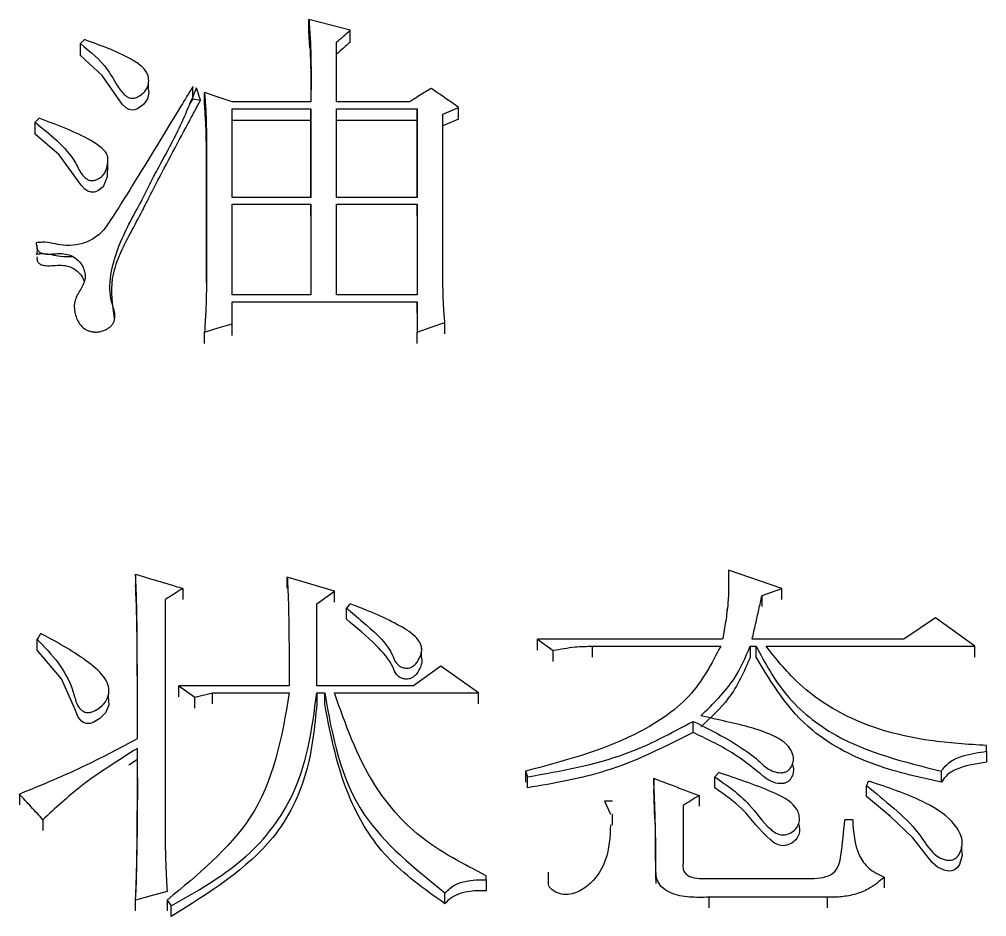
# Model space of a CAD drawing. Header units: millimetres. Extents: x 2085 to 4229, y 754 to 2271.
# Drawn here: x 2597.63 to 2602.94, y 2085.21 to 2090.14 of the extents above; entities that cross this region are included whole.
import ezdxf

# ---------------------------------------------------------------- set-up
doc = ezdxf.new("R2010")
doc.units = ezdxf.units.MM

msp = doc.modelspace()

# ---------------------------------------------------------------- linework, layer by layer
at = {"color": 7, "linetype": 'Continuous', "lineweight": 25}
for p, q in [((2599.2186, 2090.0711), (2599.2186, 2090.1366)), ((2599.2231, 2089.9794), (2599.2186, 2090.0711)), ((2599.4458, 2090.0119), (2599.4458, 2090.0773)), ((2597.9855, 2090.0254), (2597.9638, 2090.0032)), ((2597.9638, 2089.9379), (2597.9638, 2090.0032)), ((2599.3701, 2089.6835), (2599.3701, 2090.0106)), ((2598.337, 2089.81), (2598.337, 2089.8194)), ((2598.337, 2089.7544), (2598.337, 2089.7902)), ((2598.6237, 2089.693), (2598.602, 2089.7617)), ((2598.6453, 2089.6707), (2598.6453, 2089.7357)), ((2598.5804, 2089.7005), (2598.5618, 2089.6702)), ((2598.5804, 2089.7005), (2598.6237, 2089.693)), ((2599.2295, 2089.6835), (2598.7968, 2089.6835)), ((2599.7703, 2089.6835), (2599.3701, 2089.6835)), ((2598.7968, 2089.6462), (2599.2295, 2089.6462)), ((2598.7968, 2089.1599), (2598.7968, 2089.6462)), ((2599.2295, 2089.6462), (2599.2295, 2089.1599)), ((2599.2295, 2089.5814), (2599.2295, 2089.6462)), ((2599.3701, 2089.6462), (2599.8136, 2089.6462)), ((2599.3701, 2089.1599), (2599.3701, 2089.6462)), ((2599.8136, 2089.6462), (2599.8136, 2089.1599)), ((2599.8136, 2089.5814), (2599.8136, 2089.6462)), ((2600.0408, 2089.5889), (2600.0408, 2089.6537)), ((2597.7367, 2089.594), (2597.715, 2089.5716)), ((2599.2295, 2089.5814), (2598.7968, 2089.5814)), ((2599.2295, 2089.1599), (2599.2295, 2089.5814)), ((2599.8136, 2089.5814), (2599.3701, 2089.5814)), ((2599.8136, 2089.1599), (2599.8136, 2089.5814)), ((2599.9542, 2088.6853), (2599.9542, 2089.6164)), ((2600.0408, 2089.5889), (2599.9542, 2089.5516)), ((2597.715, 2089.5069), (2597.715, 2089.5716)), ((2598.6561, 2089.482), (2598.6561, 2088.6929)), ((2598.6561, 2089.482), (2598.6561, 2089.4174)), ((2598.6561, 2088.6928), (2598.6561, 2089.4174)), ((2598.1152, 2089.3063), (2598.1152, 2089.3711)), ((2599.2295, 2089.1599), (2598.7968, 2089.1599)), ((2599.8136, 2089.1599), (2599.3701, 2089.1599)), ((2598.7968, 2089.1224), (2599.2295, 2089.1223)), ((2598.7968, 2088.6248), (2598.7968, 2089.1224)), ((2599.2295, 2089.1223), (2599.2295, 2088.6248)), ((2599.2295, 2089.0583), (2599.2295, 2089.1223)), ((2599.3701, 2089.1223), (2599.8136, 2089.1223)), ((2599.3701, 2088.6248), (2599.3701, 2089.1223)), ((2599.8136, 2089.1223), (2599.8136, 2088.6248)), ((2599.8136, 2089.0583), (2599.8136, 2089.1223)), ((2597.7259, 2088.886), (2597.7259, 2088.8965)), ((2599.2295, 2088.6248), (2598.7968, 2088.6248)), ((2599.8136, 2088.6248), (2599.3701, 2088.6248)), ((2598.7968, 2088.587), (2599.8136, 2088.587)), ((2598.7968, 2088.4658), (2598.7968, 2088.587)), ((2599.8136, 2088.587), (2599.8136, 2088.4203)), ((2599.8136, 2088.5236), (2599.8136, 2088.587)), ((2598.7968, 2088.4026), (2598.7968, 2088.4658)), ((2599.965, 2088.4102), (2599.965, 2088.4734)), ((2598.6453, 2088.3572), (2598.6453, 2088.4203)), ((2599.8136, 2088.3572), (2599.8136, 2088.4203)), ((2598.2667, 2087.0916), (2598.2667, 2087.0304)), ((2599.3593, 2086.9989), (2599.0997, 2087.0762)), ((2599.0997, 2087.015), (2599.0997, 2087.0762)), ((2601.8148, 2087.0144), (2601.5227, 2087.1148)), ((2598.5264, 2087.0144), (2598.5264, 2086.9533)), ((2599.2619, 2086.9293), (2599.3593, 2086.9989)), ((2599.3593, 2086.9378), (2599.3593, 2086.9989)), ((2601.7066, 2086.9757), (2601.8148, 2087.0144)), ((2601.7066, 2086.9147), (2601.7066, 2086.9757)), ((2601.8148, 2086.9533), (2601.8148, 2087.0144)), ((2598.429, 2086.9525), (2598.429, 2085.7367)), ((2599.2619, 2086.4793), (2599.2619, 2086.9293)), ((2599.4243, 2086.845), (2599.4243, 2086.9062)), ((2601.5157, 2086.9053), (2601.5139, 2086.8849)), ((2602.6586, 2086.8519), (2602.4855, 2086.7357)), ((2602.8749, 2086.6969), (2602.6586, 2086.8519)), ((2597.7258, 2086.6746), (2597.7258, 2086.7356)), ((2600.4735, 2086.7357), (2600.56, 2086.6736)), ((2601.4903, 2086.7357), (2600.4735, 2086.7357)), ((2600.4735, 2086.6749), (2600.4735, 2086.7357)), ((2602.4855, 2086.7357), (2601.6526, 2086.7357)), ((2599.8367, 2086.6826), (2599.8367, 2086.6937)), ((2599.8367, 2086.6327), (2599.8367, 2086.6681)), ((2600.56, 2086.6129), (2600.56, 2086.6736)), ((2600.7763, 2086.6969), (2601.4795, 2086.6969)), ((2600.7763, 2086.6362), (2600.7763, 2086.6969)), ((2601.6417, 2086.6969), (2601.6742, 2086.6969)), ((2601.6417, 2086.6969), (2601.6417, 2086.6362)), ((2601.6742, 2086.6362), (2601.6742, 2086.6969)), ((2601.7283, 2086.6969), (2602.8749, 2086.6969)), ((2602.8749, 2086.6362), (2602.8749, 2086.6969)), ((2599.9434, 2086.5882), (2599.792, 2086.4793)), ((2600.149, 2086.4404), (2599.9434, 2086.5882)), ((2598.116, 2086.4813), (2598.116, 2086.485)), ((2598.5047, 2086.4793), (2598.5913, 2086.417)), ((2599.1105, 2086.4793), (2598.5047, 2086.4793)), ((2598.5047, 2086.4189), (2598.5047, 2086.4793)), ((2598.5913, 2086.417), (2598.6886, 2086.4404)), ((2598.6886, 2086.4404), (2599.1105, 2086.4404)), ((2598.6886, 2086.3801), (2598.6886, 2086.4404)), ((2599.792, 2086.4793), (2599.2619, 2086.4793)), ((2599.2619, 2086.4404), (2599.3052, 2086.4404)), ((2599.2619, 2086.4404), (2599.2619, 2086.3801)), ((2599.3052, 2086.3801), (2599.3052, 2086.4404)), ((2599.3593, 2086.4404), (2600.149, 2086.4404)), ((2600.149, 2086.3801), (2600.149, 2086.4404)), ((2598.116, 2086.4242), (2598.116, 2086.4278)), ((2598.5913, 2086.3567), (2598.5913, 2086.417)), ((2601.328, 2086.2242), (2601.328, 2086.2846)), ((2598.2776, 2086.1306), (2598.2776, 2086.1338)), ((2602.9398, 2086.1206), (2602.9398, 2086.1518)), ((2602.9398, 2086.1206), (2602.9398, 2086.0607)), ((2598.2776, 2086.076), (2598.2306, 2086.0446)), ((2601.8735, 2086.1036), (2601.8736, 2086.11)), ((2600.4086, 2086.0111), (2600.4194, 2085.9798)), ((2600.4086, 2086.0111), (2600.4086, 2085.9513)), ((2600.4194, 2085.9201), (2600.4194, 2085.9798)), ((2601.1117, 2085.972), (2601.1117, 2085.9122)), ((2601.4687, 2086.0033), (2601.447, 2085.9798)), ((2602.691, 2085.9513), (2602.691, 2086.0111)), ((2601.118, 2085.7497), (2601.1117, 2085.9119)), ((2602.28, 2085.8729), (2602.28, 2085.9329)), ((2597.6287, 2085.8856), (2597.6287, 2085.826)), ((2601.3605, 2085.8779), (2601.3605, 2085.8184)), ((2600.8411, 2085.8466), (2600.8742, 2085.7758)), ((2600.8846, 2085.8466), (2600.8411, 2085.8466)), ((2601.274, 2085.8231), (2601.274, 2085.5166)), ((2600.8861, 2085.7152), (2600.8861, 2085.7748)), ((2601.9048, 2085.7866), (2601.9048, 2085.7876)), ((2597.7583, 2085.7447), (2597.7583, 2085.6852)), ((2602.2043, 2085.7446), (2602.161, 2085.7446)), ((2602.7992, 2085.649), (2602.7992, 2085.6567)), ((2600.1922, 2085.4142), (2600.1922, 2085.4378)), ((2600.5318, 2085.4562), (2600.5318, 2085.3971)), ((2601.1225, 2085.4181), (2601.1225, 2085.4772)), ((2601.1225, 2085.4178), (2601.1225, 2085.4329)), ((2601.1226, 2085.4551), (2601.1226, 2085.3957)), ((2602.3774, 2085.4299), (2602.3774, 2085.3709)), ((2600.1922, 2085.4142), (2600.1922, 2085.3552)), ((2601.4038, 2085.422), (2601.9771, 2085.422)), ((2599.9651, 2085.2843), (2599.9651, 2085.3432)), ((2598.2668, 2085.2449), (2598.2668, 2085.3037)), ((2598.4398, 2085.3037), (2598.4615, 2085.2722)), ((2598.4398, 2085.3037), (2598.4398, 2085.2449)), ((2598.4398, 2085.3037), (2598.4398, 2085.2922)), ((2602.0636, 2085.3195), (2601.4146, 2085.3195)), ((2601.4146, 2085.3195), (2601.4146, 2085.2606)), ((2602.0636, 2085.3195), (2602.0636, 2085.2606))]:
    msp.add_line(p, q, dxfattribs=at)
at = {"color": 7, "linetype": 'Continuous', "lineweight": 25, "flags": 128}
for points in [[(2599.4458, 2090.0773), (2599.3322, 2090.1069), (2599.2186, 2090.1366)], [(2598.3355, 2089.753), (2598.339, 2089.7352), (2598.3323, 2089.7007), (2598.3101, 2089.669), (2598.2777, 2089.6461), (2598.2631, 2089.6407), (2598.2483, 2089.6389), (2598.232, 2089.6419), (2598.2168, 2089.6495), (2598.1925, 2089.672), (2598.0833, 2089.8285), (2597.9638, 2089.9379), (2597.9638, 2089.9379)], [(2598.5804, 2089.7005), (2598.5804, 2089.7297), (2598.5804, 2089.7476), (2598.5804, 2089.7654)], [(2598.7968, 2089.6835), (2598.721, 2089.7096), (2598.6453, 2089.7357)], [(2599.9542, 2089.6164), (2599.9975, 2089.635), (2600.0408, 2089.6537)], [(2598.1109, 2089.3071), (2598.1114, 2089.2719), (2598.0886, 2089.2179), (2598.0592, 2089.1958), (2598.0416, 2089.1892), (2598.0238, 2089.1876), (2598.0051, 2089.193), (2597.9885, 2089.2042), (2597.9678, 2089.2273), (2597.848, 2089.3929), (2597.715, 2089.5069), (2597.715, 2089.5069)], [(2598.6453, 2088.4203), (2598.7211, 2088.443), (2598.7968, 2088.4658)], [(2599.8136, 2088.4203), (2599.8893, 2088.4468), (2599.965, 2088.4734)], [(2599.4458, 2086.9294), (2599.4403, 2086.9235), (2599.4323, 2086.9148), (2599.4242, 2086.9062)], [(2598.1156, 2086.4238), (2598.1167, 2086.4217), (2598.1191, 2086.3735), (2598.1015, 2086.3314), (2598.0698, 2086.2997), (2598.0337, 2086.2788), (2598.0166, 2086.2736), (2597.9982, 2086.2726), (2597.9853, 2086.276), (2597.9708, 2086.285), (2597.952, 2086.3068), (2597.9335, 2086.353), (2597.8594, 2086.5186), (2597.7258, 2086.6746), (2597.7258, 2086.6746)], [(2601.447, 2085.9201), (2601.447, 2085.9416), (2601.447, 2085.9607), (2601.447, 2085.9798)], [(2602.7992, 2085.5968), (2602.8054, 2085.5478), (2602.7909, 2085.5), (2602.7793, 2085.4832), (2602.7624, 2085.4694), (2602.7479, 2085.4641), (2602.7322, 2085.4629), (2602.7063, 2085.4674), (2602.6694, 2085.4845), (2602.6398, 2085.5108), (2602.5338, 2085.6461), (2602.4125, 2085.7628), (2602.28, 2085.8729), (2602.28, 2085.8729)], [(2598.4398, 2085.3511), (2598.3925, 2085.3381), (2598.3451, 2085.3252), (2598.2668, 2085.3037)], [(2598.4615, 2085.2134), (2598.4615, 2085.2395), (2598.4615, 2085.2558), (2598.4615, 2085.2722)]]:
    msp.add_lwpolyline(points, dxfattribs=at)
at = {"color": 7, "linetype": 'Continuous', "lineweight": 25}
for points, knots in [([(2599.2186, 2090.1366), (2599.2214, 2090.0989), (2599.2245, 2090.0566), (2599.2266, 2090.0118), (2599.2271, 2090), (2599.2276, 2089.9882), (2599.2281, 2089.9741), (2599.2285, 2089.9599), (2599.2289, 2089.9458), (2599.2292, 2089.9316), (2599.2295, 2089.9174), (2599.2297, 2089.9033), (2599.2299, 2089.8891), (2599.2301, 2089.8749), (2599.2302, 2089.8607), (2599.2303, 2089.8466), (2599.2303, 2089.8324), (2599.2303, 2089.8182), (2599.2303, 2089.804), (2599.2303, 2089.7898), (2599.2302, 2089.778), (2599.2302, 2089.7685), (2599.2301, 2089.7614), (2599.2301, 2089.7543), (2599.23, 2089.7472), (2599.23, 2089.7401), (2599.2299, 2089.733), (2599.2298, 2089.7259), (2599.2298, 2089.7188), (2599.2297, 2089.7117), (2599.2297, 2089.7046), (2599.2296, 2089.6952), (2599.2295, 2089.6882), (2599.2295, 2089.6835)], [0, 0, 0, 0, 0.250151, 0.281419, 0.297053, 0.328322, 0.35959, 0.390858, 0.422126, 0.453395, 0.484663, 0.515931, 0.5472, 0.578468, 0.609736, 0.641004, 0.672273, 0.703541, 0.734809, 0.766077, 0.797346, 0.81298, 0.828614, 0.844248, 0.859882, 0.875516, 0.891151, 0.906785, 0.922419, 0.938053, 0.953687, 0.969321, 1, 1, 1, 1]), ([(2599.3701, 2090.0106), (2599.3827, 2090.0217), (2599.4079, 2090.044), (2599.4332, 2090.0662), (2599.4458, 2090.0773)], [0, 0, 0, 0, 0.5000004, 1, 1, 1, 1]), ([(2597.9638, 2090.0032), (2598.0189, 2089.9587), (2598.1164, 2089.88), (2598.163, 2089.7668), (2598.2107, 2089.7169), (2598.2311, 2089.7063), (2598.2491, 2089.7026), (2598.2683, 2089.7062), (2598.2897, 2089.7166), (2598.314, 2089.7356), (2598.335, 2089.7647), (2598.3411, 2089.8006), (2598.3335, 2089.8426), (2598.2976, 2089.8851), (2598.184, 2089.9547), (2598.0735, 2089.9941), (2597.9855, 2090.0254)], [0, 0, 0, 0, 0.207529, 0.367373, 0.400836, 0.41667, 0.431354, 0.448141, 0.466694, 0.497248, 0.538464, 0.578549, 0.619959, 0.682144, 0.746848, 1, 1, 1, 1]), ([(2599.4458, 2090.0119), (2599.4332, 2090.0008), (2599.4079, 2089.9786), (2599.3827, 2089.9564), (2599.3701, 2089.9453)], [0, 0, 0, 0, 0.499998, 1, 1, 1, 1]), ([(2599.225, 2089.9797), (2599.2247, 2089.9792), (2599.2244, 2089.9785), (2599.2263, 2089.9348), (2599.2291, 2089.8432), (2599.2295, 2089.7647), (2599.2296, 2089.7183), (2599.2296, 2089.7064), (2599.2296, 2089.7071), (2599.2296, 2089.7074)], [0, 0, 0, 0, 0.0810768, 0.1174488, 0.5565368, 0.7543349, 0.8942705, 0.9630501, 1, 1, 1, 1]), ([(2598.5822, 2089.7685), (2598.5601, 2089.7324), (2598.4497, 2089.5522), (2598.2999, 2089.306), (2598.1563, 2089.0749), (2598.0846, 2088.9664), (2598.0182, 2088.9189), (2597.9422, 2088.8959), (2597.8539, 2088.8942), (2597.782, 2088.918), (2597.7318, 2088.9116), (2597.7204, 2088.9102)], [0, 0, 0, 0, 0.101091, 0.505417, 0.686144, 0.747623, 0.809949, 0.856214, 0.902538, 0.977672, 1, 1, 1, 1]), ([(2597.7259, 2088.8966), (2597.7253, 2088.8913), (2597.7241, 2088.8806), (2597.7308, 2088.868), (2597.7389, 2088.8596), (2597.75, 2088.853), (2597.774, 2088.8473), (2597.8045, 2088.849), (2597.8321, 2088.8508), (2597.8599, 2088.8523), (2597.8927, 2088.8484), (2597.9294, 2088.8332), (2597.9583, 2088.8098), (2597.9777, 2088.7812), (2597.9888, 2088.7497), (2597.9919, 2088.7066), (2597.9672, 2088.6553), (2597.9289, 2088.5968), (2597.9294, 2088.529), (2597.9502, 2088.4746), (2597.9804, 2088.442), (2598.004, 2088.4289), (2598.0232, 2088.4229), (2598.0438, 2088.4202), (2598.0652, 2088.4212), (2598.0862, 2088.4263), (2598.1058, 2088.4346), (2598.1233, 2088.4454), (2598.137, 2088.4584), (2598.1468, 2088.4733), (2598.1583, 2088.5059), (2598.147, 2088.5487), (2598.12, 2088.6344), (2598.1324, 2088.7938), (2598.2046, 2088.9724), (2598.2923, 2089.1238), (2598.3309, 2089.2038), (2598.3512, 2089.2441), (2598.3572, 2089.256), (2598.3592, 2089.2599), (2598.3608, 2089.2629), (2598.3638, 2089.2686), (2598.375, 2089.2899), (2598.4176, 2089.3709), (2598.5064, 2089.5292), (2598.5671, 2089.6768), (2598.602, 2089.7617)], [0, 0, 0, 0, 0.00737, 0.015009, 0.018555, 0.022128, 0.030111, 0.045178, 0.055064, 0.060343, 0.075509, 0.090437, 0.104896, 0.120548, 0.135595, 0.150698, 0.180779, 0.211233, 0.242231, 0.273349, 0.290015, 0.297441, 0.304692, 0.312416, 0.319982, 0.327794, 0.336224, 0.34425, 0.351944, 0.359644, 0.367692, 0.398957, 0.418859, 0.492604, 0.619034, 0.682459, 0.727701, 0.740175, 0.743874, 0.745883, 0.74615, 0.748384, 0.7547, 0.77878, 0.872725, 1, 1, 1, 1]), ([(2598.6453, 2089.7357), (2598.6473, 2089.71), (2598.6511, 2089.6588), (2598.6549, 2089.5742), (2598.6557, 2089.5153), (2598.6561, 2089.482)], [0, 0, 0, 0, 0.303893, 0.607799, 1, 1, 1, 1]), ([(2599.8893, 2089.758), (2599.8695, 2089.7456), (2599.8298, 2089.7208), (2599.7902, 2089.6959), (2599.7703, 2089.6835)], [0, 0, 0, 0, 0.5, 1, 1, 1, 1]), ([(2600.0408, 2089.6537), (2600.0155, 2089.6711), (2599.965, 2089.7059), (2599.9146, 2089.7406), (2599.8893, 2089.758)], [0, 0, 0, 0, 0.499999, 1, 1, 1, 1]), ([(2598.1512, 2088.4968), (2598.1409, 2088.5697), (2598.1182, 2088.7314), (2598.2183, 2088.9262), (2598.2982, 2089.0733), (2598.3385, 2089.1551), (2598.4204, 2089.3144), (2598.5081, 2089.4767), (2598.5917, 2089.6337), (2598.6142, 2089.6755), (2598.6208, 2089.6879), (2598.6229, 2089.6917), (2598.6237, 2089.693)], [0, 0, 0, 0, 0.170464, 0.377976, 0.481664, 0.549904, 0.585303, 0.888417, 0.96815, 0.99006, 0.996526, 1, 1, 1, 1]), ([(2598.6561, 2089.4174), (2598.6558, 2089.4432), (2598.655, 2089.4947), (2598.6522, 2089.5791), (2598.6478, 2089.6377), (2598.6453, 2089.6707)], [0, 0, 0, 0, 0.304283, 0.608582, 1, 1, 1, 1]), ([(2597.715, 2089.5716), (2597.7555, 2089.5389), (2597.8402, 2089.4704), (2597.932, 2089.372), (2597.9625, 2089.2926), (2597.9927, 2089.2641), (2598.0085, 2089.255), (2598.0228, 2089.2513), (2598.0384, 2089.2521), (2598.0585, 2089.2585), (2598.0806, 2089.2727), (2598.1028, 2089.2977), (2598.1112, 2089.3334), (2598.1183, 2089.3694), (2598.1076, 2089.4051), (2598.0567, 2089.4544), (2597.932, 2089.5213), (2597.8107, 2089.5664), (2597.7367, 2089.594)], [0, 0, 0, 0, 0.145124, 0.304252, 0.383323, 0.40611, 0.420719, 0.431527, 0.442364, 0.458238, 0.484495, 0.512276, 0.553409, 0.599258, 0.628708, 0.668116, 0.797317, 1, 1, 1, 1]), ([(2597.7204, 2088.9102), (2597.7224, 2088.9), (2597.7259, 2088.8822), (2597.7261, 2088.8614), (2597.7242, 2088.8505), (2597.7224, 2088.8475), (2597.7213, 2088.8467), (2597.7208, 2088.8464), (2597.7205, 2088.8464), (2597.7204, 2088.8463)], [0, 0, 0, 0, 0.493604, 0.861876, 0.955662, 0.982084, 0.991539, 0.995796, 1, 1, 1, 1]), ([(2597.9242, 2088.8334), (2597.9008, 2088.8331), (2597.8456, 2088.8325), (2597.7791, 2088.853), (2597.7339, 2088.8479), (2597.7204, 2088.8463)], [0, 0, 0, 0, 0.339873, 0.802206, 1, 1, 1, 1]), ([(2597.7259, 2088.8327), (2597.7253, 2088.8271), (2597.7241, 2088.8158), (2597.7318, 2088.8027), (2597.7409, 2088.7943), (2597.7532, 2088.788), (2597.7937, 2088.7808), (2597.8453, 2088.792), (2597.9034, 2088.7817), (2597.9398, 2088.7628), (2597.9662, 2088.736), (2597.9799, 2088.7144), (2597.9825, 2088.7017), (2597.9828, 2088.7006)], [0, 0, 0, 0, 0.061337, 0.123567, 0.151718, 0.180699, 0.247393, 0.495687, 0.618225, 0.741474, 0.859447, 0.986915, 1, 1, 1, 1]), ([(2598.6561, 2088.6929), (2598.6558, 2088.6659), (2598.6552, 2088.6118), (2598.6517, 2088.521), (2598.6477, 2088.4571), (2598.6453, 2088.4203)], [0, 0, 0, 0, 0.297543, 0.595099, 1, 1, 1, 1]), ([(2599.965, 2088.4734), (2599.9627, 2088.4994), (2599.9584, 2088.5477), (2599.9554, 2088.6184), (2599.9546, 2088.663), (2599.9542, 2088.6853)], [0, 0, 0, 0, 0.368696, 0.68428, 1, 1, 1, 1]), ([(2598.2776, 2086.1909), (2598.2775, 2086.2409), (2598.2774, 2086.2971), (2598.2773, 2086.3564), (2598.2773, 2086.372), (2598.2772, 2086.3845), (2598.2772, 2086.4001), (2598.2772, 2086.4156), (2598.2771, 2086.4406), (2598.277, 2086.4655), (2598.2769, 2086.4967), (2598.2768, 2086.5216), (2598.2767, 2086.5527), (2598.2766, 2086.5776), (2598.2764, 2086.6211), (2598.2761, 2086.6646), (2598.2758, 2086.7268), (2598.2749, 2086.8146), (2598.2738, 2086.9026), (2598.2717, 2086.9719), (2598.2708, 2086.9972), (2598.27, 2087.0161), (2598.2694, 2087.0318), (2598.2688, 2087.0444), (2598.2683, 2087.057), (2598.2676, 2087.0728), (2598.267, 2087.0854), (2598.2667, 2087.0916)], [0, 0, 0, 0, 0.165615, 0.186317, 0.196668, 0.21737, 0.227722, 0.248424, 0.269126, 0.31053, 0.331232, 0.372636, 0.393338, 0.434742, 0.455444, 0.538253, 0.579657, 0.662465, 0.831215, 0.873409, 0.894506, 0.915603, 0.9367, 0.947248, 0.957797, 0.978898, 1, 1, 1, 1]), ([(2598.2667, 2087.0916), (2598.2982, 2087.0823), (2598.3573, 2087.0647), (2598.4438, 2087.039), (2598.4988, 2087.0226), (2598.5264, 2087.0144)], [0, 0, 0, 0, 0.364009, 0.682004, 1, 1, 1, 1]), ([(2599.0997, 2087.0762), (2599.1012, 2087.0488), (2599.1034, 2087.0077), (2599.1063, 2086.9116), (2599.1084, 2086.8154), (2599.1092, 2086.7293), (2599.1095, 2086.6966), (2599.1096, 2086.688), (2599.1096, 2086.6793), (2599.1097, 2086.669), (2599.1098, 2086.6587), (2599.1098, 2086.6501), (2599.1099, 2086.6414), (2599.1099, 2086.6328), (2599.11, 2086.6225), (2599.1101, 2086.6121), (2599.1101, 2086.6018), (2599.1101, 2086.5932), (2599.1102, 2086.5845), (2599.1102, 2086.5759), (2599.1102, 2086.5656), (2599.1103, 2086.5569), (2599.1103, 2086.55), (2599.1103, 2086.5449), (2599.1103, 2086.5397), (2599.1103, 2086.5345), (2599.1104, 2086.5293), (2599.1104, 2086.5241), (2599.1104, 2086.519), (2599.1104, 2086.5138), (2599.1104, 2086.5086), (2599.1104, 2086.5034), (2599.1104, 2086.4991), (2599.1105, 2086.4948), (2599.1105, 2086.4885), (2599.1105, 2086.483), (2599.1105, 2086.4793)], [0, 0, 0, 0, 0.138343, 0.207516, 0.484205, 0.622549, 0.639842, 0.648489, 0.665782, 0.683074, 0.700367, 0.71766, 0.726307, 0.7436, 0.760893, 0.778185, 0.795478, 0.812771, 0.821418, 0.838711, 0.856004, 0.873296, 0.881943, 0.890589, 0.899236, 0.907882, 0.916529, 0.925175, 0.933822, 0.942468, 0.951115, 0.959761, 0.968407, 0.972731, 0.981377, 1, 1, 1, 1]), ([(2601.5227, 2087.1148), (2601.5234, 2087.0541), (2601.5245, 2086.9604), (2601.5075, 2086.8341), (2601.496, 2086.7685), (2601.4903, 2086.7357)], [0, 0, 0, 0, 0.4788373, 0.7392205, 1, 1, 1, 1]), ([(2598.2775, 2086.1909), (2598.2774, 2086.2207), (2598.2773, 2086.3006), (2598.277, 2086.4301), (2598.2765, 2086.5359), (2598.2761, 2086.6043), (2598.2759, 2086.6354), (2598.2756, 2086.7099), (2598.2743, 2086.7967), (2598.272, 2086.9159), (2598.2688, 2086.9854), (2598.2667, 2087.0302)], [0, 0, 0, 0, 0.106229, 0.28391, 0.461592, 0.483802, 0.528222, 0.572642, 0.750327, 0.839168, 1, 1, 1, 1]), ([(2598.5264, 2087.0144), (2598.5132, 2087.0061), (2598.4905, 2086.9916), (2598.458, 2086.971), (2598.4387, 2086.9587), (2598.429, 2086.9525)], [0, 0, 0, 0, 0.404151, 0.702075, 1, 1, 1, 1]), ([(2601.6526, 2086.7357), (2601.6588, 2086.7632), (2601.6709, 2086.8171), (2601.6889, 2086.8971), (2601.7007, 2086.9495), (2601.7066, 2086.9757)], [0, 0, 0, 0, 0.344184, 0.672092, 1, 1, 1, 1]), ([(2599.4243, 2086.9062), (2599.4317, 2086.9002), (2599.4687, 2086.8699), (2599.5617, 2086.7894), (2599.6629, 2086.6984), (2599.6914, 2086.6104), (2599.7131, 2086.5887), (2599.7328, 2086.5794), (2599.7535, 2086.576), (2599.7725, 2086.5781), (2599.7904, 2086.5862), (2599.8122, 2086.6065), (2599.8294, 2086.6372), (2599.8417, 2086.6746), (2599.8323, 2086.7139), (2599.7913, 2086.7665), (2599.7003, 2086.8198), (2599.58, 2086.8777), (2599.4907, 2086.9121), (2599.4458, 2086.9294)], [0, 0, 0, 0, 0.025946, 0.129765, 0.338783, 0.385933, 0.404152, 0.422428, 0.440778, 0.454644, 0.468541, 0.48998, 0.535407, 0.570955, 0.607001, 0.655235, 0.757864, 0.878395, 1, 1, 1, 1]), ([(2599.8365, 2086.6323), (2599.8367, 2086.632), (2599.8419, 2086.6207), (2599.8346, 2086.5877), (2599.8169, 2086.5505), (2599.7898, 2086.5241), (2599.7684, 2086.5164), (2599.7505, 2086.5155), (2599.732, 2086.5191), (2599.7139, 2086.5274), (2599.6931, 2086.5472), (2599.6703, 2086.6137), (2599.5768, 2086.718), (2599.4797, 2086.7988), (2599.4243, 2086.8449)], [0, 0, 0, 0, 0.001631, 0.062853, 0.163889, 0.211021, 0.234976, 0.258905, 0.283733, 0.31285, 0.343972, 0.415614, 0.666074, 1, 1, 1, 1]), ([(2597.7258, 2086.7357), (2597.7665, 2086.6934), (2597.8581, 2086.5983), (2597.9204, 2086.474), (2597.9389, 2086.3913), (2597.9516, 2086.3666), (2597.9645, 2086.3496), (2597.981, 2086.3378), (2597.9946, 2086.3329), (2598.0109, 2086.3324), (2598.0346, 2086.3382), (2598.0682, 2086.3567), (2598.1044, 2086.3892), (2598.1221, 2086.4337), (2598.121, 2086.4785), (2598.09, 2086.541), (2598.0074, 2086.6117), (2597.8878, 2086.6902), (2597.7966, 2086.7399), (2597.7493, 2086.7657), (2597.7475, 2086.7667)], [0, 0, 0, 0, 0.148093, 0.332862, 0.364698, 0.380614, 0.406973, 0.418965, 0.429085, 0.43924, 0.454283, 0.483092, 0.528609, 0.572041, 0.609672, 0.651115, 0.755731, 0.873051, 0.995164, 1, 1, 1, 1]), ([(2597.7475, 2086.7667), (2597.7457, 2086.7641), (2597.7411, 2086.7576), (2597.7339, 2086.7472), (2597.7285, 2086.7395), (2597.7259, 2086.7357)], [0, 0, 0, 0, 0.2564518, 0.6282259, 1, 1, 1, 1]), ([(2601.4795, 2086.6969), (2601.4298, 2086.6013), (2601.3287, 2086.4066), (2600.9474, 2086.1548), (2600.6145, 2086.066), (2600.4086, 2086.0111)], [0, 0, 0, 0, 0.2692448, 0.5481753, 1, 1, 1, 1]), ([(2600.56, 2086.6736), (2600.5998, 2086.6813), (2600.6709, 2086.6951), (2600.7441, 2086.6963), (2600.7763, 2086.6969)], [0, 0, 0, 0, 0.558835, 1, 1, 1, 1]), ([(2601.3713, 2086.3158), (2601.438, 2086.3807), (2601.5565, 2086.4957), (2601.6158, 2086.6358), (2601.6417, 2086.6969)], [0, 0, 0, 0, 0.563817, 1, 1, 1, 1]), ([(2601.6742, 2086.6969), (2601.7234, 2086.6046), (2601.8232, 2086.4175), (2602.159, 2086.1438), (2602.4877, 2086.0618), (2602.691, 2086.0111)], [0, 0, 0, 0, 0.270771, 0.548729, 1, 1, 1, 1]), ([(2602.9398, 2086.1518), (2602.8356, 2086.1584), (2602.5794, 2086.1746), (2602.2032, 2086.2733), (2601.9053, 2086.4755), (2601.7819, 2086.6298), (2601.7283, 2086.6969)], [0, 0, 0, 0, 0.214752, 0.527903, 0.794745, 1, 1, 1, 1]), ([(2601.6417, 2086.6359), (2601.6078, 2086.5581), (2601.5468, 2086.418), (2601.4253, 2086.3054), (2601.3713, 2086.2553)], [0, 0, 0, 0, 0.555147, 1, 1, 1, 1]), ([(2602.691, 2085.951), (2602.5608, 2085.9797), (2602.3036, 2086.0365), (2601.9062, 2086.2511), (2601.7613, 2086.4915), (2601.6742, 2086.6359)], [0, 0, 0, 0, 0.290646, 0.573901, 1, 1, 1, 1]), ([(2599.1105, 2086.4404), (2599.0694, 2086.1989), (2598.9951, 2085.762), (2598.6114, 2085.4454), (2598.4398, 2085.3037)], [0, 0, 0, 0, 0.552698, 1, 1, 1, 1]), ([(2598.4615, 2085.2722), (2598.5995, 2085.3502), (2598.8714, 2085.504), (2599.1918, 2085.91), (2599.2355, 2086.2404), (2599.2619, 2086.4404)], [0, 0, 0, 0, 0.289357, 0.569882, 1, 1, 1, 1]), ([(2599.3052, 2086.4404), (2599.347, 2086.2062), (2599.4224, 2085.7831), (2599.7975, 2085.479), (2599.9651, 2085.3432)], [0, 0, 0, 0, 0.55346, 1, 1, 1, 1]), ([(2600.1922, 2085.4378), (2600.0653, 2085.503), (2599.8149, 2085.6315), (2599.5185, 2085.9847), (2599.4194, 2086.2684), (2599.3593, 2086.4404)], [0, 0, 0, 0, 0.288413, 0.568681, 1, 1, 1, 1]), ([(2599.2619, 2086.3798), (2599.2498, 2086.2538), (2599.2254, 2086.0006), (2599.0099, 2085.5552), (2598.671, 2085.3437), (2598.4615, 2085.213)], [0, 0, 0, 0, 0.2743384, 0.5515004, 1, 1, 1, 1]), ([(2599.9651, 2085.284), (2599.8521, 2085.3644), (2599.629, 2085.5234), (2599.3969, 2085.9083), (2599.3398, 2086.2016), (2599.3052, 2086.3798)], [0, 0, 0, 0, 0.287076, 0.566904, 1, 1, 1, 1]), ([(2600.4194, 2085.9798), (2600.6041, 2086.0127), (2600.931, 2086.071), (2601.2077, 2086.2199), (2601.328, 2086.2846)], [0, 0, 0, 0, 0.565186, 1, 1, 1, 1]), ([(2601.328, 2086.2846), (2601.386, 2086.256), (2601.4903, 2086.2046), (2601.6083, 2086.1306), (2601.6856, 2086.0733), (2601.7244, 2086.0308), (2601.7688, 2086.0084), (2601.8029, 2086.0016), (2601.8299, 2086.0041), (2601.8482, 2086.0118), (2601.8645, 2086.0277), (2601.8773, 2086.0537), (2601.8816, 2086.0884), (2601.8671, 2086.1296), (2601.8332, 2086.1691), (2601.7209, 2086.2358), (2601.5571, 2086.2725), (2601.4185, 2086.3048), (2601.3713, 2086.3158)], [0, 0, 0, 0, 0.1508023, 0.2709956, 0.3310658, 0.3838686, 0.4145429, 0.4453603, 0.4595077, 0.473787, 0.4897829, 0.5152396, 0.5501128, 0.5845227, 0.6315599, 0.6798073, 0.8910095, 1, 1, 1, 1]), ([(2597.6287, 2085.8856), (2597.7541, 2085.9374), (2597.9776, 2086.0296), (2598.1861, 2086.1417), (2598.2776, 2086.1909)], [0, 0, 0, 0, 0.561153, 1, 1, 1, 1]), ([(2601.328, 2086.2242), (2601.1719, 2086.1446), (2600.8904, 2086.0011), (2600.5645, 2085.9448), (2600.4194, 2085.9198)], [0, 0, 0, 0, 0.554508, 1, 1, 1, 1]), ([(2601.8717, 2086.049), (2601.8741, 2086.0439), (2601.882, 2086.0269), (2601.8782, 2085.998), (2601.867, 2085.9712), (2601.852, 2085.9549), (2601.8365, 2085.9461), (2601.8163, 2085.942), (2601.7877, 2085.9438), (2601.7497, 2085.9553), (2601.6748, 2086.0143), (2601.5516, 2086.1168), (2601.4086, 2086.1845), (2601.331, 2086.2227), (2601.328, 2086.2242)], [0, 0, 0, 0, 0.026164, 0.087758, 0.135326, 0.162527, 0.184979, 0.207442, 0.242087, 0.295008, 0.361268, 0.645569, 0.986462, 1, 1, 1, 1]), ([(2598.2776, 2086.1362), (2598.1711, 2086.0701), (2597.9823, 2085.9529), (2597.8263, 2085.8079), (2597.7583, 2085.7447)], [0, 0, 0, 0, 0.563978, 1, 1, 1, 1]), ([(2598.2668, 2085.3037), (2598.267, 2085.3097), (2598.2675, 2085.3217), (2598.268, 2085.3367), (2598.2686, 2085.3516), (2598.2691, 2085.3636), (2598.2696, 2085.3785), (2598.27, 2085.3905), (2598.2706, 2085.4055), (2598.271, 2085.4174), (2598.2714, 2085.4324), (2598.2718, 2085.4443), (2598.2721, 2085.4563), (2598.2725, 2085.4683), (2598.273, 2085.4892), (2598.2742, 2085.5549), (2598.2755, 2085.6266), (2598.2761, 2085.7339), (2598.2765, 2085.7994), (2598.2768, 2085.859), (2598.2769, 2085.8738), (2598.2769, 2085.8857), (2598.277, 2085.8976), (2598.277, 2085.9095), (2598.277, 2085.9244), (2598.2771, 2085.9363), (2598.2771, 2085.9512), (2598.2772, 2085.963), (2598.2772, 2085.9779), (2598.2772, 2085.9898), (2598.2773, 2086.0046), (2598.2773, 2086.0165), (2598.2773, 2086.0284), (2598.2774, 2086.0403), (2598.2774, 2086.0522), (2598.2774, 2086.0625), (2598.2774, 2086.07), (2598.2774, 2086.0759), (2598.2775, 2086.0833), (2598.2775, 2086.0893), (2598.2775, 2086.0952), (2598.2775, 2086.1011), (2598.2775, 2086.1071), (2598.2775, 2086.1145), (2598.2775, 2086.1204), (2598.2775, 2086.1282), (2598.2776, 2086.1329), (2598.2776, 2086.1362)], [0, 0, 0, 0, 0.0214794, 0.0429589, 0.0536986, 0.0751781, 0.0859178, 0.1073972, 0.118137, 0.1396164, 0.1503561, 0.1718356, 0.1825753, 0.1933151, 0.2147945, 0.2577535, 0.4295896, 0.4725486, 0.6443843, 0.6658637, 0.6873432, 0.6980829, 0.7088226, 0.7303021, 0.7410418, 0.7625212, 0.773261, 0.7947404, 0.8054801, 0.8269596, 0.8376993, 0.8591787, 0.8699185, 0.8806582, 0.9021376, 0.9128774, 0.9182472, 0.9289869, 0.9343568, 0.9450965, 0.9504664, 0.9558363, 0.966576, 0.9719458, 0.9826856, 0.9880554, 1, 1, 1, 1]), ([(2602.691, 2086.0111), (2602.7052, 2086.0294), (2602.7342, 2086.0668), (2602.8254, 2086.1036), (2602.8962, 2086.1141), (2602.9398, 2086.1206)], [0, 0, 0, 0, 0.268422, 0.549119, 1, 1, 1, 1]), ([(2602.9398, 2086.0604), (2602.884, 2086.0519), (2602.8069, 2086.0402), (2602.7222, 2085.9955), (2602.7013, 2085.9656), (2602.691, 2085.951)], [0, 0, 0, 0, 0.570927, 0.789593, 1, 1, 1, 1]), ([(2598.2772, 2085.9746), (2598.2766, 2085.8539), (2598.2757, 2085.6787), (2598.2717, 2085.4809), (2598.2695, 2085.3928), (2598.2685, 2085.3552), (2598.2684, 2085.348), (2598.2683, 2085.3453), (2598.2683, 2085.345), (2598.2683, 2085.345)], [0, 0, 0, 0, 0.550092, 0.798339, 0.953196, 0.981605, 0.991175, 0.997773, 1, 1, 1, 1]), ([(2601.1225, 2085.4772), (2601.1225, 2085.4823), (2601.1225, 2085.49), (2601.1225, 2085.5002), (2601.1225, 2085.5079), (2601.1225, 2085.5156), (2601.1224, 2085.5232), (2601.1224, 2085.5309), (2601.1224, 2085.5386), (2601.1224, 2085.5462), (2601.1224, 2085.5539), (2601.1223, 2085.5616), (2601.1223, 2085.5692), (2601.1223, 2085.5769), (2601.1222, 2085.5846), (2601.1222, 2085.5922), (2601.1222, 2085.5999), (2601.1221, 2085.6076), (2601.122, 2085.6152), (2601.122, 2085.6229), (2601.1219, 2085.6305), (2601.1218, 2085.6382), (2601.1218, 2085.6459), (2601.1217, 2085.6535), (2601.1216, 2085.6612), (2601.1215, 2085.6688), (2601.1214, 2085.6765), (2601.1213, 2085.6841), (2601.1211, 2085.6918), (2601.121, 2085.6995), (2601.1209, 2085.7071), (2601.1207, 2085.7148), (2601.1206, 2085.7224), (2601.1204, 2085.7301), (2601.1202, 2085.7377), (2601.12, 2085.7454), (2601.1199, 2085.753), (2601.1196, 2085.7607), (2601.1194, 2085.7683), (2601.1192, 2085.7759), (2601.119, 2085.7836), (2601.1188, 2085.7912), (2601.1185, 2085.7989), (2601.1183, 2085.8065), (2601.118, 2085.8142), (2601.1177, 2085.8218), (2601.1175, 2085.8294), (2601.1172, 2085.8371), (2601.1169, 2085.8447), (2601.1166, 2085.8524), (2601.1163, 2085.86), (2601.116, 2085.8676), (2601.1157, 2085.8753), (2601.1154, 2085.8829), (2601.1151, 2085.8905), (2601.1148, 2085.8982), (2601.1145, 2085.9058), (2601.1142, 2085.9134), (2601.1139, 2085.9211), (2601.1135, 2085.9287), (2601.1132, 2085.9363), (2601.1129, 2085.9439), (2601.1126, 2085.9516), (2601.1122, 2085.9609), (2601.1119, 2085.9677), (2601.1117, 2085.972)], [0, 0, 0, 0, 0.0309241, 0.0463862, 0.0618483, 0.0773103, 0.0927724, 0.1082345, 0.1236965, 0.1391586, 0.1546207, 0.1700827, 0.1855448, 0.2010069, 0.216469, 0.231931, 0.2473931, 0.2628552, 0.2783172, 0.2937793, 0.3092414, 0.3247034, 0.3401655, 0.3556276, 0.3710896, 0.3865517, 0.4020138, 0.4174758, 0.4329379, 0.4484, 0.4638621, 0.4793241, 0.4947862, 0.5102483, 0.5257103, 0.5411724, 0.5566345, 0.5720965, 0.5875586, 0.6030207, 0.6184828, 0.6339448, 0.6494069, 0.664869, 0.680331, 0.6957931, 0.7112552, 0.7267172, 0.7421793, 0.7576414, 0.7731034, 0.7885655, 0.8040276, 0.8194896, 0.8349517, 0.8504138, 0.8658758, 0.8813379, 0.8968, 0.9122621, 0.9277241, 0.9431862, 0.9586483, 0.9741103, 1, 1, 1, 1]), ([(2601.1117, 2085.972), (2601.1421, 2085.9605), (2601.1988, 2085.939), (2601.2818, 2085.9077), (2601.3343, 2085.8879), (2601.3605, 2085.8779)], [0, 0, 0, 0, 0.367076, 0.683538, 1, 1, 1, 1]), ([(2601.447, 2085.9798), (2601.5147, 2085.9329), (2601.6344, 2085.8498), (2601.7125, 2085.7243), (2601.7814, 2085.6701), (2601.8225, 2085.6578), (2601.8632, 2085.6702), (2601.8934, 2085.693), (2601.9106, 2085.723), (2601.9135, 2085.7546), (2601.9073, 2085.7856), (2601.8728, 2085.845), (2601.715, 2085.9224), (2601.567, 2085.971), (2601.4687, 2086.0033)], [0, 0, 0, 0, 0.207965, 0.368358, 0.401514, 0.432917, 0.464664, 0.497814, 0.528601, 0.558738, 0.58913, 0.619745, 0.747266, 1, 1, 1, 1]), ([(2601.9057, 2085.7248), (2601.9084, 2085.7148), (2601.9139, 2085.6947), (2601.9105, 2085.6633), (2601.8934, 2085.6334), (2601.8632, 2085.6105), (2601.8225, 2085.5982), (2601.7814, 2085.6104), (2601.6995, 2085.6754), (2601.6188, 2085.7997), (2601.4999, 2085.8828), (2601.447, 2085.9197)], [0, 0, 0, 0, 0.0505883, 0.1017812, 0.1540915, 0.2104419, 0.2644349, 0.3178425, 0.3742064, 0.7216359, 1, 1, 1, 1]), ([(2602.28, 2085.9329), (2602.3302, 2085.8915), (2602.4305, 2085.8086), (2602.5617, 2085.6901), (2602.618, 2085.586), (2602.6753, 2085.5376), (2602.7097, 2085.5242), (2602.7368, 2085.5216), (2602.7539, 2085.5243), (2602.7701, 2085.5327), (2602.7878, 2085.551), (2602.8034, 2085.5846), (2602.8093, 2085.6309), (2602.787, 2085.6918), (2602.7206, 2085.772), (2602.5525, 2085.8702), (2602.3945, 2085.9232), (2602.2928, 2085.9557), (2602.2908, 2085.9563)], [0, 0, 0, 0, 0.14, 0.280266, 0.380171, 0.409931, 0.439811, 0.452036, 0.462473, 0.472931, 0.488626, 0.51752, 0.558625, 0.598671, 0.668428, 0.787489, 0.99583, 1, 1, 1, 1]), ([(2602.2908, 2085.9563), (2602.2899, 2085.9543), (2602.2876, 2085.9494), (2602.284, 2085.9416), (2602.2813, 2085.9358), (2602.28, 2085.9329)], [0, 0, 0, 0, 0.255027, 0.627514, 1, 1, 1, 1]), ([(2597.7583, 2085.7447), (2597.7367, 2085.7682), (2597.6935, 2085.8152), (2597.6503, 2085.8622), (2597.6287, 2085.8856)], [0, 0, 0, 0, 0.4999998, 1, 1, 1, 1]), ([(2601.3605, 2085.8779), (2601.3461, 2085.8688), (2601.3172, 2085.8505), (2601.2884, 2085.8322), (2601.274, 2085.8231)], [0, 0, 0, 0, 0.500001, 1, 1, 1, 1]), ([(2601.1181, 2085.7506), (2601.1184, 2085.7423), (2601.1195, 2085.708), (2601.1213, 2085.6202), (2601.122, 2085.5402), (2601.1223, 2085.4892), (2601.1224, 2085.4658), (2601.1225, 2085.4489), (2601.1225, 2085.4388), (2601.1225, 2085.4321)], [0, 0, 0, 0, 0.1174582, 0.4836205, 0.7606087, 0.8754477, 0.9240034, 0.9499098, 1, 1, 1, 1]), ([(2598.429, 2085.7367), (2598.4291, 2085.701), (2598.4291, 2085.6564), (2598.4297, 2085.6073), (2598.43, 2085.5917), (2598.4301, 2085.5827), (2598.4303, 2085.576), (2598.4304, 2085.5693), (2598.4305, 2085.5637), (2598.4307, 2085.5582), (2598.4308, 2085.5526), (2598.431, 2085.5459), (2598.4312, 2085.5392), (2598.4314, 2085.5336), (2598.4315, 2085.528), (2598.4317, 2085.5224), (2598.432, 2085.5157), (2598.4322, 2085.509), (2598.4324, 2085.5023), (2598.4327, 2085.4967), (2598.4329, 2085.4911), (2598.4331, 2085.4855), (2598.4334, 2085.4788), (2598.4336, 2085.4732), (2598.4339, 2085.4676), (2598.4341, 2085.4621), (2598.4345, 2085.4554), (2598.4348, 2085.4486), (2598.435, 2085.4431), (2598.4353, 2085.4375), (2598.4356, 2085.4319), (2598.4359, 2085.4252), (2598.4363, 2085.4185), (2598.4365, 2085.4129), (2598.4368, 2085.4073), (2598.4371, 2085.4017), (2598.4375, 2085.395), (2598.4378, 2085.3883), (2598.4381, 2085.3827), (2598.4384, 2085.3771), (2598.4387, 2085.3715), (2598.4391, 2085.3647), (2598.4395, 2085.3579), (2598.4397, 2085.3534), (2598.4398, 2085.3511)], [0, 0, 0, 0, 0.278068, 0.347585, 0.382343, 0.399722, 0.417101, 0.434481, 0.45186, 0.460549, 0.477929, 0.495308, 0.512687, 0.530066, 0.538756, 0.556135, 0.573514, 0.590893, 0.608273, 0.625652, 0.634341, 0.651721, 0.6691, 0.686479, 0.695168, 0.712548, 0.729927, 0.747306, 0.764685, 0.773375, 0.790754, 0.808133, 0.825512, 0.842892, 0.851581, 0.86896, 0.88634, 0.903719, 0.921098, 0.929788, 0.947167, 0.964546, 0.982273, 1, 1, 1, 1]), ([(2600.8742, 2085.716), (2600.8714, 2085.6505), (2600.8666, 2085.5378), (2600.7892, 2085.4112), (2600.7108, 2085.3527), (2600.6529, 2085.334), (2600.604, 2085.3335), (2600.5628, 2085.3516), (2600.5356, 2085.3754), (2600.5346, 2085.3927), (2600.5343, 2085.3977)], [0, 0, 0, 0, 0.340171, 0.585886, 0.714037, 0.779697, 0.844791, 0.911179, 0.974209, 1, 1, 1, 1]), ([(2601.9771, 2085.422), (2601.9988, 2085.4229), (2602.0417, 2085.4246), (2602.1029, 2085.4489), (2602.1311, 2085.4979), (2602.1472, 2085.5967), (2602.1549, 2085.6792), (2602.161, 2085.7446)], [0, 0, 0, 0, 0.13003, 0.256202, 0.384291, 0.511395, 1, 1, 1, 1]), ([(2602.2043, 2085.7446), (2602.2082, 2085.6773), (2602.2138, 2085.5832), (2602.2877, 2085.4725), (2602.3471, 2085.4443), (2602.3773, 2085.4299)], [0, 0, 0, 0, 0.550462, 0.77054, 1, 1, 1, 1]), ([(2601.274, 2085.5166), (2601.2721, 2085.5035), (2601.2692, 2085.4834), (2601.2791, 2085.4565), (2601.3027, 2085.4335), (2601.3485, 2085.4206), (2601.3852, 2085.4216), (2601.4038, 2085.422)], [0, 0, 0, 0, 0.227751, 0.352705, 0.480942, 0.73722, 1, 1, 1, 1]), ([(2601.4146, 2085.3195), (2601.3791, 2085.3187), (2601.3085, 2085.3171), (2601.2196, 2085.3332), (2601.162, 2085.3668), (2601.1249, 2085.4124), (2601.1235, 2085.4518), (2601.1225, 2085.4772)], [0, 0, 0, 0, 0.261044, 0.518862, 0.648585, 0.774158, 1, 1, 1, 1]), ([(2602.3773, 2085.4299), (2602.3502, 2085.4067), (2602.305, 2085.368), (2602.2214, 2085.335), (2602.1438, 2085.3194), (2602.0904, 2085.3195), (2602.0636, 2085.3195)], [0, 0, 0, 0, 0.330967, 0.5510788, 0.7748601, 1, 1, 1, 1]), ([(2599.9651, 2085.3432), (2599.9838, 2085.3605), (2600.0151, 2085.3895), (2600.0783, 2085.4081), (2600.1347, 2085.4156), (2600.173, 2085.4146), (2600.1922, 2085.4142)], [0, 0, 0, 0, 0.328875, 0.550213, 0.774687, 1, 1, 1, 1]), ([(2600.1922, 2085.3548), (2600.1625, 2085.3551), (2600.1138, 2085.3556), (2600.0485, 2085.3413), (2599.9992, 2085.3187), (2599.9763, 2085.2954), (2599.9651, 2085.284)], [0, 0, 0, 0, 0.3470943, 0.5701064, 0.788274, 1, 1, 1, 1])]:
    msp.add_open_spline(points, degree=3, knots=knots, dxfattribs=at)

doc.saveas('drawing.dxf')
